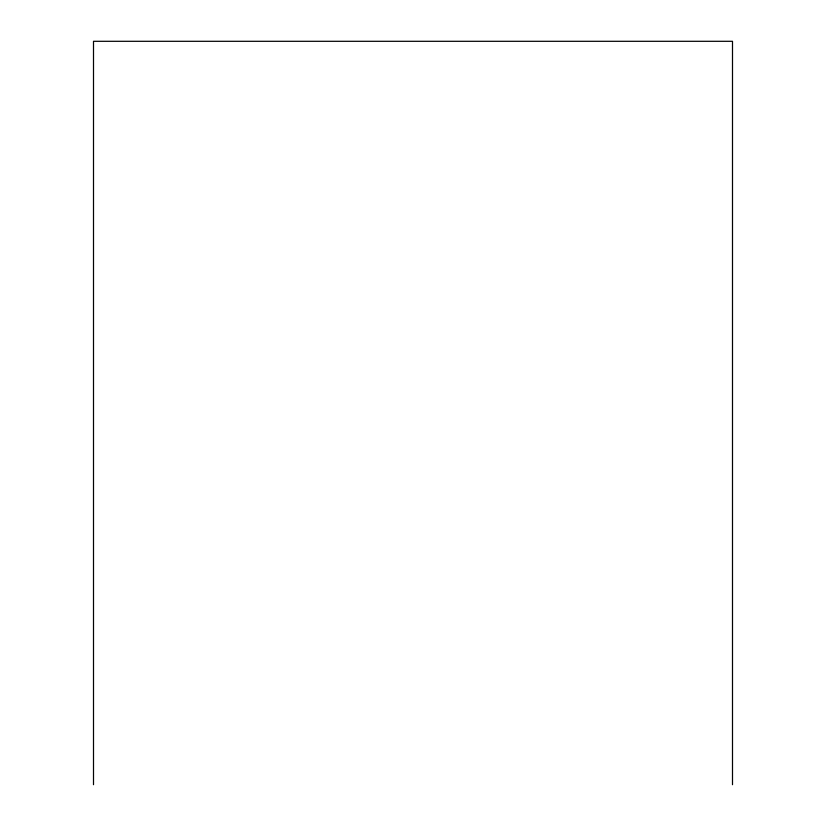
<?xml version="1.0" encoding="UTF-8"?>
<svg xmlns="http://www.w3.org/2000/svg" width="826" height="826" viewBox="0 0 826 826"><rect width="100%" height="100%" fill="white"/><g stroke="black" fill="none" stroke-linecap="round" stroke-linejoin="round"><path stroke-width="1.24" d="M732.497 784.7L732.497 41.3L93.503 41.3L93.503 784.7"/></g></svg>
